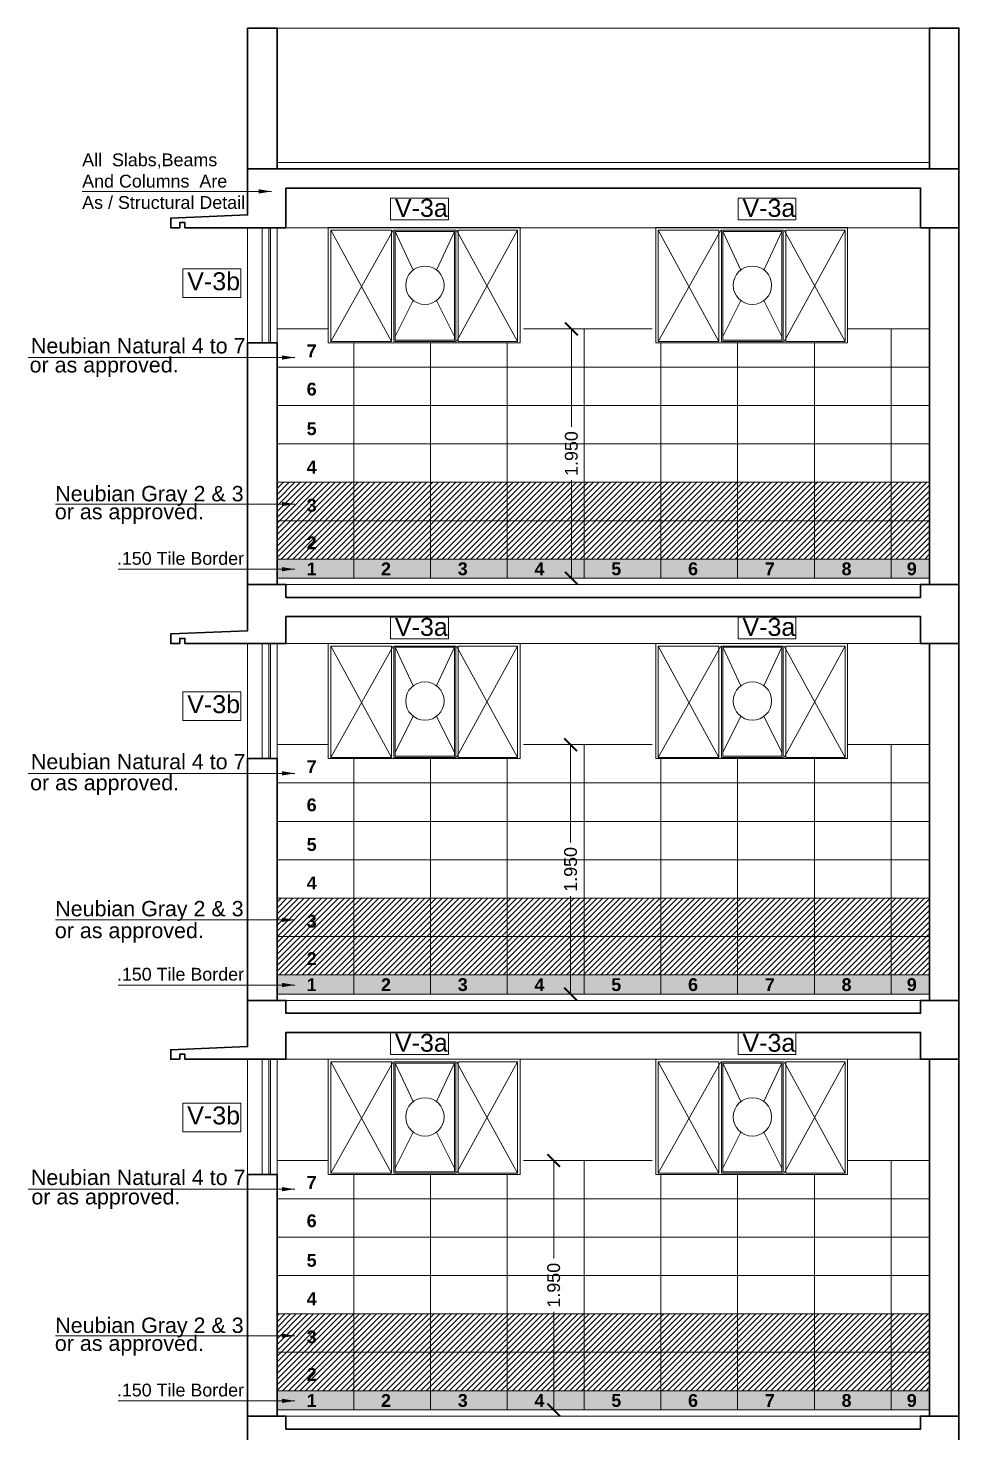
# Model space of a CAD drawing. Header units: millimetres. Extents: x 2733 to 5909, y 1038 to 2089.
# Drawn here: x 2755.19 to 2762.47, y 1044.93 to 1055.91 of the extents above; entities that cross this region are included whole.
import ezdxf

# ---------------------------------------------------------------- set-up
doc = ezdxf.new("R2010")
doc.units = ezdxf.units.MM
doc.header["$PDMODE"] = 35
doc.layers.get('0').update_dxf_attribs({"lineweight": 20})
doc.layers.get('Defpoints').update_dxf_attribs({"lineweight": 15})
for name, color, linetype, lineweight in [('beam', 43, 'Continuous', 20), ('DIM', 6, 'Continuous', 18), ('dim.1', 6, 'Continuous', 18), ('FLOOR FINISH', 10, 'Continuous', 15), ('Hatch', 43, 'Continuous', 13), ('rcc', 5, 'Continuous', 30), ('RD', 7, 'Continuous', 18), ('TEXT', 7, 'Continuous', 15), ('Text-1', 240, 'Continuous', 15), ('TILE HATCH-2', 123, 'Continuous', 9), ('Tiles', 91, 'Continuous', 9), ('Tiles-Text', 230, 'Continuous', 18), ('Ventilator', 200, 'Continuous', 18), ('Wall', 7, 'Continuous', 30)]:
    doc.layers.add(name, color=color, linetype=linetype, lineweight=lineweight)
doc.styles.add('dim-stylus bt', font='arial.ttf')
doc.styles.add('L120', font='arial.ttf', dxfattribs={"height": 0.6})
doc.styles.get("Standard").update_dxf_attribs({"font": 'arial.ttf', "height": 0.2})
doc.styles.add('Tabrej', font='arial.ttf')
doc.dimstyles.new('DIMEN', dxfattribs={"dimtxt": 0.3, "dimasz": 0.25, "dimexe": 0.18, "dimexo": 0.0625, "dimgap": 0.09, "dimtad": 0, "dimdec": 3, "dimzin": 0, "dimdsep": 46, "dimtxsty": 'Tabrej', "dimcen": 0, "dimclrd": 256, "dimclre": 256, "dimclrt": 7, "dimadec": 0, "dimazin": 0, "dimtfac": 1, "dimtdec": 3, "dimtofl": 0, "dimtmove": 0, "dimatfit": 1, "dimfxl": 0, "dimtolj": 1, "dimtzin": 0, "dimlwd": -1, "dimlwe": -1, "dimarcsym": 0})
doc.dimstyles.new('Tabrej', dxfattribs={"dimtxt": 4, "dimasz": 0.45, "dimexe": 0.18, "dimexo": 0.0625, "dimgap": 0.09, "dimtad": 0, "dimdec": 3, "dimzin": 0, "dimdsep": 46, "dimtxsty": 'Tabrej', "dimcen": 0, "dimclrd": 256, "dimclre": 256, "dimclrt": 7, "dimaunit": 1, "dimadec": 3, "dimazin": 0, "dimtfac": 1, "dimtdec": 3, "dimtofl": 0, "dimtmove": 0, "dimatfit": 3, "dimfxl": 0, "dimtolj": 1, "dimtzin": 0, "dimlwd": -1, "dimlwe": -1, "dimarcsym": 0})

# ---------------------------------------------------------------- blocks, each defined once
blk = doc.blocks.new('_ArchTick')
at = {"color": 0, "const_width": 0.15}
blk.add_lwpolyline([(-0.5, -0.5), (0.5, 0.5)], dxfattribs=at)
blk = doc.blocks.new('*D172')
at = {"layer": 'Defpoints', "color": 0, "lineweight": 15, "transparency": 16777216}
for p in [(2759.19, 1047.063), (2759.216, 1045.113), (2759.301, 1045.113)]:
    blk.add_point(p, dxfattribs=at)
at = {"layer": 'DIM', "transparency": 16777216}
for p, q in [((2759.195, 1047.063), (2759.351, 1047.063)), ((2759.301, 1047.063), (2759.301, 1046.297)), ((2759.301, 1045.113), (2759.301, 1045.88)), ((2759.221, 1045.113), (2759.351, 1045.113))]:
    blk.add_line(p, q, dxfattribs=at)
at = {"layer": 'DIM', "transparency": 16777216, "xscale": 0.1, "yscale": 0.1, "zscale": 0.1}
for p, rotation in [((2759.301, 1047.063), 90), ((2759.301, 1045.113), 270)]:
    blk.add_blockref('_ArchTick', p, dxfattribs=dict(at, rotation=rotation))
at = {"layer": 'DIM', "color": 7, "transparency": 16777216, "insert": (2759.301, 1046.088), "char_height": 0.1, "attachment_point": 5, "rotation": 90, "style": 'Tabrej'}
blk.add_mtext('\\A1;1.950', dxfattribs=at)
blk = doc.blocks.new('*D173')
at = {"layer": 'Defpoints', "color": 0, "lineweight": 15, "transparency": 16777216}
for p in [(2759.322, 1050.313), (2759.348, 1048.363), (2759.433, 1048.363)]:
    blk.add_point(p, dxfattribs=at)
at = {"layer": 'DIM', "transparency": 16777216}
for p, q in [((2759.327, 1050.313), (2759.483, 1050.313)), ((2759.433, 1050.313), (2759.433, 1049.547)), ((2759.433, 1048.363), (2759.433, 1049.13)), ((2759.353, 1048.363), (2759.483, 1048.363))]:
    blk.add_line(p, q, dxfattribs=at)
at = {"layer": 'DIM', "transparency": 16777216, "xscale": 0.1, "yscale": 0.1, "zscale": 0.1}
for p, rotation in [((2759.433, 1050.313), 90), ((2759.433, 1048.363), 270)]:
    blk.add_blockref('_ArchTick', p, dxfattribs=dict(at, rotation=rotation))
at = {"layer": 'DIM', "color": 7, "transparency": 16777216, "insert": (2759.433, 1049.338), "char_height": 0.1, "attachment_point": 5, "rotation": 90, "style": 'Tabrej'}
blk.add_mtext('\\A1;1.950', dxfattribs=at)
blk = doc.blocks.new('*D174')
at = {"layer": 'Defpoints', "color": 0, "lineweight": 15, "transparency": 16777216}
for p in [(2759.328, 1053.563), (2759.354, 1051.613), (2759.439, 1051.613)]:
    blk.add_point(p, dxfattribs=at)
at = {"layer": 'DIM', "transparency": 16777216}
for p, q in [((2759.333, 1053.563), (2759.489, 1053.563)), ((2759.439, 1053.563), (2759.439, 1052.797)), ((2759.439, 1051.613), (2759.439, 1052.38)), ((2759.359, 1051.613), (2759.489, 1051.613))]:
    blk.add_line(p, q, dxfattribs=at)
at = {"layer": 'DIM', "transparency": 16777216, "xscale": 0.1, "yscale": 0.1, "zscale": 0.1}
for p, rotation in [((2759.439, 1053.563), 90), ((2759.439, 1051.613), 270)]:
    blk.add_blockref('_ArchTick', p, dxfattribs=dict(at, rotation=rotation))
at = {"layer": 'DIM', "color": 7, "transparency": 16777216, "insert": (2759.439, 1052.588), "char_height": 0.1, "attachment_point": 5, "rotation": 90, "style": 'Tabrej'}
blk.add_mtext('\\A1;1.950', dxfattribs=at)
blk = doc.blocks.new('hbfn')
at = {"lineweight": 15}
blk.add_line((2903.972, 1064.857), (2905.472, 1064.857), dxfattribs=at)
at = {"layer": 'Ventilator', "linetype": 'Continuous'}
for p, q in [((2905.472, 1065.757), (2903.972, 1065.757)), ((2903.972, 1065.757), (2903.972, 1064.857)), ((2904.466, 1065.737), (2903.992, 1065.737)), ((2903.992, 1065.737), (2903.992, 1064.867)), ((2904.466, 1065.737), (2904.466, 1064.867)), ((2904.969, 1065.737), (2904.486, 1065.737)), ((2904.486, 1065.737), (2904.486, 1064.867)), ((2904.959, 1065.727), (2904.496, 1065.727)), ((2904.496, 1065.727), (2904.496, 1064.877)), ((2904.959, 1064.877), (2904.959, 1065.727)), ((2904.969, 1064.867), (2904.969, 1065.737)), ((2905.452, 1065.737), (2904.989, 1065.737)), ((2904.989, 1064.867), (2904.989, 1065.737)), ((2905.452, 1064.867), (2905.452, 1065.737)), ((2905.472, 1064.857), (2905.472, 1065.757)), ((2905.472, 1064.857), (2903.972, 1064.857)), ((2904.466, 1064.867), (2903.992, 1064.867)), ((2904.969, 1064.867), (2904.486, 1064.867)), ((2904.959, 1064.877), (2904.496, 1064.877)), ((2905.452, 1064.867), (2904.989, 1064.867))]:
    blk.add_line(p, q, dxfattribs=at)
at = {"layer": 'Ventilator', "ltscale": 0.1}
for p, q in [((2904.48, 1065.737), (2903.992, 1064.867)), ((2903.992, 1065.737), (2904.466, 1064.867)), ((2904.637, 1065.426), (2904.496, 1065.727)), ((2904.818, 1065.426), (2904.959, 1065.727)), ((2904.975, 1064.867), (2905.452, 1065.737)), ((2904.975, 1065.737), (2905.452, 1064.867)), ((2904.637, 1065.187), (2904.496, 1064.907)), ((2904.818, 1065.187), (2904.959, 1064.907))]:
    blk.add_line(p, q, dxfattribs=at)
blk.add_circle((2904.728, 1065.307), 0.15, dxfattribs=at)
blk = doc.blocks.new('tg')
at = {"layer": 'RD', "linetype": 'Continuous', "ltscale": 0.2}
blk.add_lwpolyline([(2440.174, -1429.328), (2439.722, -1429.328), (2439.722, -1429.159), (2440.174, -1429.159)], close=True, dxfattribs=at)
at = {"layer": 'RD', "linetype": 'Continuous', "ltscale": 0.2, "insert": (2439.756, -1429.165), "char_height": 0.14, "attachment_point": 1}
blk.add_mtext_dynamic_manual_height_columns('V-3a', width=0.06654, gutter_width=1.766, heights=[0], dxfattribs=at)
blk = doc.blocks.new('tr')
at = {"layer": 'RD', "linetype": 'Continuous', "ltscale": 0.2}
blk.add_lwpolyline([(2442.717, -1429.363), (2442.265, -1429.363), (2442.265, -1429.139), (2442.717, -1429.139)], close=True, dxfattribs=at)
at = {"layer": 'RD', "linetype": 'Continuous', "ltscale": 0.2, "insert": (2442.299, -1429.165), "char_height": 0.14, "attachment_point": 1}
blk.add_mtext_dynamic_manual_height_columns('V-3b', width=0.06654, gutter_width=1.766, heights=[0], dxfattribs=at)
blk = doc.blocks.new('bb')
at = {"layer": 'TEXT', "insert": (2831.44, 1054.934), "char_height": 0.1, "width": 22.01129, "attachment_point": 1, "style": 'L120'}
blk.add_mtext('All  Slabs,Beams\\PAnd Columns  Are \\PAs / Structural Detail', dxfattribs=at)
at = {"layer": 'dim.1', "ltscale": 0.02}
blk.add_leader([(2832.92, 1054.637), (2831.44, 1054.637)], dimstyle='Tabrej', override={"dimasz": 0.1}, dxfattribs=at)

msp = doc.modelspace()

# ---------------------------------------------------------------- hatches: boundary and pattern name
at = {"layer": 'Hatch', "lineweight": 15}
h = msp.add_hatch(dxfattribs=at)
h.set_pattern_fill('ANSI36', color=256, scale=0.01, angle=45, style=0)
h.set_pattern_definition([(90, (-69.014512, 12.413153), (-0.03175, 0.0555625), [0.079375, -0.015875, 0, -0.015875])])
h.paths.add_polyline_path([(2762.238, 1051.7635), (2761.938, 1051.7635), (2761.938, 1051.6135), (2762.238, 1051.6135)])
h.paths.add_polyline_path([(2761.938, 1051.7635), (2761.3381, 1051.7635), (2761.3381, 1051.6135), (2761.938, 1051.6135)])
h.paths.add_polyline_path([(2761.3381, 1051.7635), (2760.7381, 1051.7635), (2760.7381, 1051.6135), (2761.3381, 1051.6135)])
h.paths.add_polyline_path([(2760.7381, 1051.7635), (2760.1381, 1051.7635), (2760.1381, 1051.6135), (2760.7381, 1051.6135)])
h.paths.add_polyline_path([(2760.1381, 1051.7635), (2759.5381, 1051.7635), (2759.5381, 1051.6135), (2760.1381, 1051.6135)])
h.paths.add_polyline_path([(2759.5381, 1051.7635), (2758.9381, 1051.7635), (2758.9381, 1051.6135), (2759.5381, 1051.6135)])
h.paths.add_polyline_path([(2758.3381, 1051.7635), (2757.7381, 1051.7635), (2757.7381, 1051.6135), (2758.3381, 1051.6135)])
h.paths.add_polyline_path([(2758.9381, 1051.7635), (2758.3381, 1051.7635), (2758.3381, 1051.6135), (2758.9381, 1051.6135)])
h.paths.add_polyline_path([(2757.7381, 1051.7635), (2757.1381, 1051.7635), (2757.1381, 1051.6135), (2757.7381, 1051.6135)])
h.paths.add_polyline_path([(2762.037, 1051.5827), (2762.1647, 1051.5827), (2762.1647, 1051.7888), (2762.037, 1051.7888)], flags=9)
h.paths.add_polyline_path([(2761.5263, 1051.5827), (2761.654, 1051.5827), (2761.654, 1051.7888), (2761.5263, 1051.7888)], flags=9)
h.paths.add_polyline_path([(2760.9261, 1051.5821), (2761.0538, 1051.5821), (2761.0538, 1051.7881), (2760.9261, 1051.7881)], flags=9)
h.paths.add_polyline_path([(2760.3255, 1051.5827), (2760.4532, 1051.5827), (2760.4532, 1051.7888), (2760.3255, 1051.7888)], flags=9)
h.paths.add_polyline_path([(2759.725, 1051.5829), (2759.8527, 1051.5829), (2759.8527, 1051.789), (2759.725, 1051.789)], flags=9)
h.paths.add_polyline_path([(2759.1263, 1051.5819), (2759.254, 1051.5819), (2759.254, 1051.7879), (2759.1263, 1051.7879)], flags=9)
h.paths.add_polyline_path([(2757.9278, 1051.5819), (2758.0554, 1051.5819), (2758.0554, 1051.7879), (2757.9278, 1051.7879)], flags=9)
h.paths.add_polyline_path([(2758.5264, 1051.5827), (2758.654, 1051.5827), (2758.654, 1051.7888), (2758.5264, 1051.7888)], flags=9)
h.paths.add_polyline_path([(2757.3509, 1051.5818), (2757.4786, 1051.5818), (2757.4786, 1051.7878), (2757.3509, 1051.7878)], flags=9)
h = msp.add_hatch(dxfattribs=at)
h.set_pattern_fill('ANSI36', color=256, scale=0.01, angle=45, style=0)
h.set_pattern_definition([(90, (-69.014512, 9.163153), (-0.03175, 0.0555625), [0.079375, -0.015875, 0, -0.015875])])
h.paths.add_polyline_path([(2762.238, 1048.5135), (2761.938, 1048.5135), (2761.938, 1048.3635), (2762.238, 1048.3635)])
h.paths.add_polyline_path([(2761.938, 1048.5135), (2761.3381, 1048.5135), (2761.3381, 1048.3635), (2761.938, 1048.3635)])
h.paths.add_polyline_path([(2761.3381, 1048.5135), (2760.7381, 1048.5135), (2760.7381, 1048.3635), (2761.3381, 1048.3635)])
h.paths.add_polyline_path([(2760.7381, 1048.5135), (2760.1381, 1048.5135), (2760.1381, 1048.3635), (2760.7381, 1048.3635)])
h.paths.add_polyline_path([(2760.1381, 1048.5135), (2759.5381, 1048.5135), (2759.5381, 1048.3635), (2760.1381, 1048.3635)])
h.paths.add_polyline_path([(2759.5381, 1048.5135), (2758.9381, 1048.5135), (2758.9381, 1048.3635), (2759.5381, 1048.3635)])
h.paths.add_polyline_path([(2758.3381, 1048.5135), (2757.7381, 1048.5135), (2757.7381, 1048.3635), (2758.3381, 1048.3635)])
h.paths.add_polyline_path([(2758.9381, 1048.5135), (2758.3381, 1048.5135), (2758.3381, 1048.3635), (2758.9381, 1048.3635)])
h.paths.add_polyline_path([(2757.7381, 1048.5135), (2757.1381, 1048.5135), (2757.1381, 1048.3635), (2757.7381, 1048.3635)])
h.paths.add_polyline_path([(2762.037, 1048.3327), (2762.1647, 1048.3327), (2762.1647, 1048.5388), (2762.037, 1048.5388)], flags=9)
h.paths.add_polyline_path([(2761.5263, 1048.3327), (2761.654, 1048.3327), (2761.654, 1048.5388), (2761.5263, 1048.5388)], flags=9)
h.paths.add_polyline_path([(2760.9261, 1048.3321), (2761.0538, 1048.3321), (2761.0538, 1048.5381), (2760.9261, 1048.5381)], flags=9)
h.paths.add_polyline_path([(2760.3255, 1048.3327), (2760.4532, 1048.3327), (2760.4532, 1048.5388), (2760.3255, 1048.5388)], flags=9)
h.paths.add_polyline_path([(2759.725, 1048.3329), (2759.8527, 1048.3329), (2759.8527, 1048.539), (2759.725, 1048.539)], flags=9)
h.paths.add_polyline_path([(2759.1263, 1048.3319), (2759.254, 1048.3319), (2759.254, 1048.5379), (2759.1263, 1048.5379)], flags=9)
h.paths.add_polyline_path([(2757.9278, 1048.3319), (2758.0554, 1048.3319), (2758.0554, 1048.5379), (2757.9278, 1048.5379)], flags=9)
h.paths.add_polyline_path([(2758.5264, 1048.3327), (2758.654, 1048.3327), (2758.654, 1048.5388), (2758.5264, 1048.5388)], flags=9)
h.paths.add_polyline_path([(2757.3509, 1048.3318), (2757.4786, 1048.3318), (2757.4786, 1048.5378), (2757.3509, 1048.5378)], flags=9)
h = msp.add_hatch(dxfattribs=at)
h.set_pattern_fill('ANSI36', color=256, scale=0.01, angle=45, style=0)
h.set_pattern_definition([(90, (-69.014512, 5.913153), (-0.03175, 0.0555625), [0.079375, -0.015875, 0, -0.015875])])
h.paths.add_polyline_path([(2762.238, 1045.2635), (2761.938, 1045.2635), (2761.938, 1045.1135), (2762.238, 1045.1135)])
h.paths.add_polyline_path([(2761.938, 1045.2635), (2761.3381, 1045.2635), (2761.3381, 1045.1135), (2761.938, 1045.1135)])
h.paths.add_polyline_path([(2761.3381, 1045.2635), (2760.7381, 1045.2635), (2760.7381, 1045.1135), (2761.3381, 1045.1135)])
h.paths.add_polyline_path([(2760.7381, 1045.2635), (2760.1381, 1045.2635), (2760.1381, 1045.1135), (2760.7381, 1045.1135)])
h.paths.add_polyline_path([(2760.1381, 1045.2635), (2759.5381, 1045.2635), (2759.5381, 1045.1135), (2760.1381, 1045.1135)])
h.paths.add_polyline_path([(2759.5381, 1045.2635), (2758.9381, 1045.2635), (2758.9381, 1045.1135), (2759.5381, 1045.1135)])
h.paths.add_polyline_path([(2758.3381, 1045.2635), (2757.7381, 1045.2635), (2757.7381, 1045.1135), (2758.3381, 1045.1135)])
h.paths.add_polyline_path([(2758.9381, 1045.2635), (2758.3381, 1045.2635), (2758.3381, 1045.1135), (2758.9381, 1045.1135)])
h.paths.add_polyline_path([(2757.7381, 1045.2635), (2757.1381, 1045.2635), (2757.1381, 1045.1135), (2757.7381, 1045.1135)])
h.paths.add_polyline_path([(2762.037, 1045.0827), (2762.1647, 1045.0827), (2762.1647, 1045.2888), (2762.037, 1045.2888)], flags=9)
h.paths.add_polyline_path([(2761.5263, 1045.0827), (2761.654, 1045.0827), (2761.654, 1045.2888), (2761.5263, 1045.2888)], flags=9)
h.paths.add_polyline_path([(2760.9261, 1045.0821), (2761.0538, 1045.0821), (2761.0538, 1045.2881), (2760.9261, 1045.2881)], flags=9)
h.paths.add_polyline_path([(2760.3255, 1045.0827), (2760.4532, 1045.0827), (2760.4532, 1045.2888), (2760.3255, 1045.2888)], flags=9)
h.paths.add_polyline_path([(2759.725, 1045.0829), (2759.8527, 1045.0829), (2759.8527, 1045.289), (2759.725, 1045.289)], flags=9)
h.paths.add_polyline_path([(2759.1263, 1045.0819), (2759.254, 1045.0819), (2759.254, 1045.2879), (2759.1263, 1045.2879)], flags=9)
h.paths.add_polyline_path([(2757.9278, 1045.0819), (2758.0554, 1045.0819), (2758.0554, 1045.2879), (2757.9278, 1045.2879)], flags=9)
h.paths.add_polyline_path([(2758.5264, 1045.0827), (2758.654, 1045.0827), (2758.654, 1045.2888), (2758.5264, 1045.2888)], flags=9)
h.paths.add_polyline_path([(2757.3509, 1045.0818), (2757.4786, 1045.0818), (2757.4786, 1045.2878), (2757.3509, 1045.2878)], flags=9)
at = {"layer": 'TILE HATCH-2'}
h = msp.add_hatch(dxfattribs=at)
h.set_pattern_fill('ANSI31', color=256, scale=0.01, style=0)
h.set_pattern_definition([(45, (-69.014512, 5.913153), (-0.0224506403, 0.0224506403), [])])
h.paths.add_polyline_path([(2757.7381, 1045.5635), (2757.1381, 1045.5635), (2757.1381, 1045.2635), (2757.7381, 1045.2635)])
h.paths.add_polyline_path([(2757.7381, 1045.8635), (2757.1381, 1045.8635), (2757.1381, 1045.5635), (2757.7381, 1045.5635)])
h.paths.add_polyline_path([(2758.3381, 1045.8635), (2757.7381, 1045.8635), (2757.7381, 1045.5635), (2758.3381, 1045.5635)])
h.paths.add_polyline_path([(2758.3381, 1045.5635), (2757.7381, 1045.5635), (2757.7381, 1045.2635), (2758.3381, 1045.2635)])
h.paths.add_polyline_path([(2758.9381, 1045.5635), (2758.3381, 1045.5635), (2758.3381, 1045.2635), (2758.9381, 1045.2635)])
h.paths.add_polyline_path([(2758.9381, 1045.8635), (2758.3381, 1045.8635), (2758.3381, 1045.5635), (2758.9381, 1045.5635)])
h.paths.add_polyline_path([(2759.5381, 1045.8635), (2758.9381, 1045.8635), (2758.9381, 1045.5635), (2759.5381, 1045.5635)])
h.paths.add_polyline_path([(2759.5381, 1045.5635), (2758.9381, 1045.5635), (2758.9381, 1045.2635), (2759.5381, 1045.2635)])
h.paths.add_polyline_path([(2760.1381, 1045.5635), (2759.5381, 1045.5635), (2759.5381, 1045.2635), (2760.1381, 1045.2635)])
h.paths.add_polyline_path([(2760.1381, 1045.8635), (2759.5381, 1045.8635), (2759.5381, 1045.5635), (2760.1381, 1045.5635)])
h.paths.add_polyline_path([(2760.7381, 1045.8635), (2760.1381, 1045.8635), (2760.1381, 1045.5635), (2760.7381, 1045.5635)])
h.paths.add_polyline_path([(2760.7381, 1045.5635), (2760.1381, 1045.5635), (2760.1381, 1045.2635), (2760.7381, 1045.2635)])
h.paths.add_polyline_path([(2761.3381, 1045.8635), (2760.7381, 1045.8635), (2760.7381, 1045.5635), (2761.3381, 1045.5635)])
h.paths.add_polyline_path([(2761.3381, 1045.5635), (2760.7381, 1045.5635), (2760.7381, 1045.2635), (2761.3381, 1045.2635)])
h.paths.add_polyline_path([(2761.9381, 1045.5635), (2761.3381, 1045.5635), (2761.3381, 1045.2635), (2761.938, 1045.2635)])
h.paths.add_polyline_path([(2761.9381, 1045.8635), (2761.3381, 1045.8635), (2761.3381, 1045.5635), (2761.9381, 1045.5635)])
h.paths.add_polyline_path([(2762.238, 1045.8635), (2761.9381, 1045.8635), (2761.9381, 1045.5635), (2762.238, 1045.5635)])
h.paths.add_polyline_path([(2762.238, 1045.5635), (2761.9381, 1045.5635), (2761.938, 1045.2635), (2762.238, 1045.2635)])
h.paths.add_polyline_path([(2762.238, 1048.8135), (2761.9381, 1048.8135), (2761.938, 1048.5135), (2762.238, 1048.5135)])
h.paths.add_polyline_path([(2762.238, 1049.1135), (2761.9381, 1049.1135), (2761.9381, 1048.8135), (2762.238, 1048.8135)])
h.paths.add_polyline_path([(2761.9381, 1049.1135), (2761.3381, 1049.1135), (2761.3381, 1048.8135), (2761.9381, 1048.8135)])
h.paths.add_polyline_path([(2761.9381, 1048.8135), (2761.3381, 1048.8135), (2761.3381, 1048.5135), (2761.938, 1048.5135)])
h.paths.add_polyline_path([(2761.3381, 1048.8135), (2760.7381, 1048.8135), (2760.7381, 1048.5135), (2761.3381, 1048.5135)])
h.paths.add_polyline_path([(2761.3381, 1049.1135), (2760.7381, 1049.1135), (2760.7381, 1048.8135), (2761.3381, 1048.8135)])
h.paths.add_polyline_path([(2760.7381, 1049.1135), (2760.1381, 1049.1135), (2760.1381, 1048.8135), (2760.7381, 1048.8135)])
h.paths.add_polyline_path([(2760.7381, 1048.8135), (2760.1381, 1048.8135), (2760.1381, 1048.5135), (2760.7381, 1048.5135)])
h.paths.add_polyline_path([(2758.3381, 1049.1135), (2757.7381, 1049.1135), (2757.7381, 1048.8135), (2758.3381, 1048.8135)])
h.paths.add_polyline_path([(2757.7381, 1049.1135), (2757.1381, 1049.1135), (2757.1381, 1048.8135), (2757.7381, 1048.8135)])
h.paths.add_polyline_path([(2758.9381, 1048.8135), (2758.3381, 1048.8135), (2758.3381, 1048.5135), (2758.9381, 1048.5135)])
h.paths.add_polyline_path([(2758.3381, 1048.8135), (2757.7381, 1048.8135), (2757.7381, 1048.5135), (2758.3381, 1048.5135)])
h.paths.add_polyline_path([(2758.9381, 1049.1135), (2758.3381, 1049.1135), (2758.3381, 1048.8135), (2758.9381, 1048.8135)])
h.paths.add_polyline_path([(2757.7381, 1048.8135), (2757.1381, 1048.8135), (2757.1381, 1048.5135), (2757.7381, 1048.5135)])
h.paths.add_polyline_path([(2759.5381, 1049.1135), (2758.9381, 1049.1135), (2758.9381, 1048.8135), (2759.5381, 1048.8135)])
h.paths.add_polyline_path([(2759.5381, 1048.8135), (2758.9381, 1048.8135), (2758.9381, 1048.5135), (2759.5381, 1048.5135)])
h.paths.add_polyline_path([(2760.1381, 1048.8135), (2759.5381, 1048.8135), (2759.5381, 1048.5135), (2760.1381, 1048.5135)])
h.paths.add_polyline_path([(2760.1381, 1049.1135), (2759.5381, 1049.1135), (2759.5381, 1048.8135), (2760.1381, 1048.8135)])
h.paths.add_polyline_path([(2758.3381, 1052.0635), (2757.7381, 1052.0635), (2757.7381, 1051.7635), (2758.3381, 1051.7635)])
h.paths.add_polyline_path([(2758.3381, 1052.3635), (2757.7381, 1052.3635), (2757.7381, 1052.0635), (2758.3381, 1052.0635)])
h.paths.add_polyline_path([(2758.9381, 1052.0635), (2758.3381, 1052.0635), (2758.3381, 1051.7635), (2758.9381, 1051.7635)])
h.paths.add_polyline_path([(2758.9381, 1052.3635), (2758.3381, 1052.3635), (2758.3381, 1052.0635), (2758.9381, 1052.0635)])
h.paths.add_polyline_path([(2757.7381, 1052.3635), (2757.1381, 1052.3635), (2757.1381, 1052.0635), (2757.7381, 1052.0635)])
h.paths.add_polyline_path([(2757.7381, 1052.0635), (2757.1381, 1052.0635), (2757.1381, 1051.7635), (2757.7381, 1051.7635)])
h.paths.add_polyline_path([(2759.5381, 1052.3635), (2758.9381, 1052.3635), (2758.9381, 1052.0635), (2759.5381, 1052.0635)])
h.paths.add_polyline_path([(2759.5381, 1052.0635), (2758.9381, 1052.0635), (2758.9381, 1051.7635), (2759.5381, 1051.7635)])
h.paths.add_polyline_path([(2760.1381, 1052.3635), (2759.5381, 1052.3635), (2759.5381, 1052.0635), (2760.1381, 1052.0635)])
h.paths.add_polyline_path([(2760.1381, 1052.0635), (2759.5381, 1052.0635), (2759.5381, 1051.7635), (2760.1381, 1051.7635)])
h.paths.add_polyline_path([(2760.7381, 1052.3635), (2760.1381, 1052.3635), (2760.1381, 1052.0635), (2760.7381, 1052.0635)])
h.paths.add_polyline_path([(2760.7381, 1052.0635), (2760.1381, 1052.0635), (2760.1381, 1051.7635), (2760.7381, 1051.7635)])
h.paths.add_polyline_path([(2761.3381, 1052.3635), (2760.7381, 1052.3635), (2760.7381, 1052.0635), (2761.3381, 1052.0635)])
h.paths.add_polyline_path([(2761.3381, 1052.0635), (2760.7381, 1052.0635), (2760.7381, 1051.7635), (2761.3381, 1051.7635)])
h.paths.add_polyline_path([(2761.9381, 1052.0635), (2761.3381, 1052.0635), (2761.3381, 1051.7635), (2761.938, 1051.7635)])
h.paths.add_polyline_path([(2761.9381, 1052.3635), (2761.3381, 1052.3635), (2761.3381, 1052.0635), (2761.9381, 1052.0635)])
h.paths.add_polyline_path([(2762.238, 1052.3635), (2761.9381, 1052.3635), (2761.9381, 1052.0635), (2762.238, 1052.0635)])
h.paths.add_polyline_path([(2762.238, 1052.0635), (2761.9381, 1052.0635), (2761.938, 1051.7635), (2762.238, 1051.7635)])
h.paths.add_polyline_path([(2757.3469, 1045.2856), (2757.4746, 1045.2856), (2757.4746, 1045.4917), (2757.3469, 1045.4917)], flags=24)
h.paths.add_polyline_path([(2757.3455, 1045.5791), (2757.4732, 1045.5791), (2757.4732, 1045.7852), (2757.3455, 1045.7852)], flags=24)
h.paths.add_polyline_path([(2757.3455, 1048.8291), (2757.4732, 1048.8291), (2757.4732, 1049.0352), (2757.3455, 1049.0352)], flags=24)
h.paths.add_polyline_path([(2757.3469, 1048.5356), (2757.4746, 1048.5356), (2757.4746, 1048.7417), (2757.3469, 1048.7417)], flags=24)
h.paths.add_polyline_path([(2757.3455, 1052.0791), (2757.4732, 1052.0791), (2757.4732, 1052.2852), (2757.3455, 1052.2852)], flags=24)
h.paths.add_polyline_path([(2757.3469, 1051.7856), (2757.4746, 1051.7856), (2757.4746, 1051.9917), (2757.3469, 1051.9917)], flags=24)

# ---------------------------------------------------------------- linework, layer by layer
at = {"lineweight": 15}
for p, q in [((2757.1381, 1055.9135), (2762.468, 1055.9135)), ((2757.0231, 1053.4535), (2757.0231, 1054.3535)), ((2757.0231, 1050.2035), (2757.0231, 1051.1035)), ((2757.0231, 1046.9535), (2757.0231, 1047.8535))]:
    msp.add_line(p, q, dxfattribs=at)
for points in [[(2756.9081, 1053.4535), (2757.1381, 1053.4535), (2757.1381, 1054.3535), (2756.9081, 1054.3535)], [(2756.9081, 1050.2035), (2757.1381, 1050.2035), (2757.1381, 1051.1035), (2756.9081, 1051.1035)], [(2756.9081, 1046.9535), (2757.1381, 1046.9535), (2757.1381, 1047.8535), (2756.9081, 1047.8535)]]:
    msp.add_lwpolyline(points, close=True, dxfattribs=at)
at = {"layer": 'beam', "lineweight": 15}
for p, q in [((2757.2081, 1054.3535), (2762.168, 1054.3535)), ((2757.2081, 1051.1035), (2762.168, 1051.1035)), ((2757.2081, 1047.8535), (2762.168, 1047.8535))]:
    msp.add_line(p, q, dxfattribs=at)
at = {"layer": 'FLOOR FINISH', "lineweight": 15}
for p, q in [((2757.1381, 1054.8635), (2762.238, 1054.8635)), ((2757.1381, 1051.6135), (2762.238, 1051.6135)), ((2757.2031, 1051.5635), (2762.168, 1051.5635)), ((2757.1381, 1048.3635), (2762.238, 1048.3635)), ((2757.2031, 1048.3135), (2762.168, 1048.3135)), ((2757.1381, 1045.1135), (2762.238, 1045.1135)), ((2757.2031, 1045.0635), (2762.168, 1045.0635))]:
    msp.add_line(p, q, dxfattribs=at)
at = {"layer": 'rcc'}
for points in [[(2757.2081, 1054.6635), (2757.2081, 1054.3535), (2756.4181, 1054.3535), (2756.4181, 1054.3935), (2756.3781, 1054.3935), (2756.3781, 1054.3535), (2756.3081, 1054.3535), (2756.3081, 1054.4285), (2756.9081, 1054.4535), (2756.9081, 1054.8135), (2762.468, 1054.8135), (2762.468, 1054.3535), (2762.168, 1054.3535), (2762.168, 1054.6635)], [(2762.468, 1051.1035), (2762.168, 1051.1035), (2762.168, 1051.3135), (2757.2081, 1051.3135), (2757.2081, 1051.1035), (2756.4181, 1051.1035), (2756.4181, 1051.1435), (2756.3781, 1051.1435), (2756.3781, 1051.1035), (2756.3081, 1051.1035), (2756.3081, 1051.1785), (2756.9081, 1051.2035), (2756.9081, 1051.5635), (2757.2081, 1051.5635), (2757.2081, 1051.4635), (2762.168, 1051.4635), (2762.168, 1051.5635), (2762.468, 1051.5635)], [(2762.468, 1047.8535), (2762.168, 1047.8535), (2762.168, 1048.0635), (2757.2081, 1048.0635), (2757.2081, 1047.8535), (2756.4181, 1047.8535), (2756.4181, 1047.8935), (2756.3781, 1047.8935), (2756.3781, 1047.8535), (2756.3081, 1047.8535), (2756.3081, 1047.9285), (2756.9081, 1047.9535), (2756.9081, 1048.3135), (2757.2081, 1048.3135), (2757.2081, 1048.2135), (2762.168, 1048.2135), (2762.168, 1048.3135), (2762.468, 1048.3135)], [(2762.468, 1044.6035), (2762.168, 1044.6035), (2762.168, 1044.8135), (2757.2081, 1044.8135), (2757.2081, 1044.6035), (2756.4181, 1044.6035), (2756.4181, 1044.6435), (2756.3781, 1044.6435), (2756.3781, 1044.6035), (2756.3081, 1044.6035), (2756.3081, 1044.6785), (2756.9081, 1044.7035), (2756.9081, 1045.0635), (2757.2081, 1045.0635), (2757.2081, 1044.9635), (2762.168, 1044.9635), (2762.168, 1045.0635), (2762.468, 1045.0635)]]:
    msp.add_lwpolyline(points, close=True, dxfattribs=at)
at = {"layer": 'Tiles', "lineweight": 15}
for p, q in [((2757.1381, 1053.5635), (2757.5381, 1053.5635)), ((2759.0659, 1053.5635), (2760.0703, 1053.5635)), ((2759.5381, 1051.6135), (2759.5381, 1053.5635)), ((2761.5981, 1053.5635), (2762.238, 1053.5635)), ((2761.938, 1051.6135), (2761.9381, 1053.5635)), ((2757.7381, 1051.6135), (2757.7381, 1053.4535)), ((2758.3381, 1051.6135), (2758.3381, 1053.4535)), ((2758.9381, 1051.6135), (2758.9381, 1053.4535)), ((2760.1381, 1051.6135), (2760.1381, 1053.4535)), ((2760.7381, 1051.6135), (2760.7381, 1053.4535)), ((2761.3381, 1051.6135), (2761.3381, 1053.4535)), ((2757.1381, 1053.2635), (2762.238, 1053.2635)), ((2757.1381, 1052.9635), (2762.238, 1052.9635)), ((2757.1381, 1052.6635), (2762.238, 1052.6635)), ((2757.1381, 1052.3635), (2762.238, 1052.3635)), ((2757.1381, 1052.0635), (2762.238, 1052.0635)), ((2757.1381, 1051.7635), (2762.238, 1051.7635)), ((2757.1381, 1050.3135), (2757.5381, 1050.3135)), ((2759.0659, 1050.3135), (2760.0703, 1050.3135)), ((2759.5381, 1048.3635), (2759.5381, 1050.3135)), ((2761.5981, 1050.3135), (2762.238, 1050.3135)), ((2761.938, 1048.3635), (2761.9381, 1050.3135)), ((2757.7381, 1048.3635), (2757.7381, 1050.2035)), ((2758.3381, 1048.3635), (2758.3381, 1050.2035)), ((2758.9381, 1048.3635), (2758.9381, 1050.2035)), ((2760.1381, 1048.3635), (2760.1381, 1050.2035)), ((2760.7381, 1048.3635), (2760.7381, 1050.2035)), ((2761.3381, 1048.3635), (2761.3381, 1050.2035)), ((2757.1381, 1050.0135), (2762.238, 1050.0135)), ((2757.1381, 1049.7135), (2762.238, 1049.7135)), ((2757.1381, 1049.4135), (2762.238, 1049.4135)), ((2757.1381, 1049.1135), (2762.238, 1049.1135)), ((2757.1381, 1048.8135), (2762.238, 1048.8135)), ((2757.1381, 1048.5135), (2762.238, 1048.5135)), ((2757.1381, 1047.0635), (2757.5381, 1047.0635)), ((2759.0659, 1047.0635), (2760.0703, 1047.0635)), ((2759.5381, 1045.1135), (2759.5381, 1047.0635)), ((2761.5981, 1047.0635), (2762.238, 1047.0635)), ((2761.938, 1045.1135), (2761.9381, 1047.0635)), ((2757.7381, 1045.1135), (2757.7381, 1046.9535)), ((2758.3381, 1045.1135), (2758.3381, 1046.9535)), ((2758.9381, 1045.1135), (2758.9381, 1046.9535)), ((2760.1381, 1045.1135), (2760.1381, 1046.9535)), ((2760.7381, 1045.1135), (2760.7381, 1046.9535)), ((2761.3381, 1045.1135), (2761.3381, 1046.9535)), ((2757.1381, 1046.7635), (2762.238, 1046.7635)), ((2757.1381, 1046.4635), (2762.238, 1046.4635)), ((2757.1381, 1046.1635), (2762.238, 1046.1635)), ((2757.1381, 1045.8635), (2762.238, 1045.8635)), ((2757.1381, 1045.5635), (2762.238, 1045.5635)), ((2757.1381, 1045.2635), (2762.238, 1045.2635))]:
    msp.add_line(p, q, dxfattribs=at)
at = {"layer": 'Ventilator', "lineweight": 15}
for points in [[(2757.0731, 1054.3535), (2757.0881, 1054.3535), (2757.0881, 1053.4535), (2757.0731, 1053.4535)], [(2757.0731, 1051.1035), (2757.0881, 1051.1035), (2757.0881, 1050.2035), (2757.0731, 1050.2035)], [(2757.0731, 1047.8535), (2757.0881, 1047.8535), (2757.0881, 1046.9535), (2757.0731, 1046.9535)]]:
    msp.add_lwpolyline(points, close=True, dxfattribs=at)
at = {"layer": 'Wall'}
for points in [[(2756.9081, 1055.9135), (2757.1381, 1055.9135), (2757.1381, 1054.8135), (2756.9081, 1054.8135)], [(2762.238, 1054.8135), (2762.468, 1054.8135), (2762.468, 1055.9135), (2762.238, 1055.9135)], [(2762.238, 1051.5635), (2762.468, 1051.5635), (2762.468, 1054.3535), (2762.238, 1054.3535)], [(2756.9081, 1053.4535), (2757.1381, 1053.4535), (2757.1381, 1051.5635), (2756.9081, 1051.5635)], [(2762.238, 1048.3135), (2762.468, 1048.3135), (2762.468, 1051.1035), (2762.238, 1051.1035)], [(2756.9081, 1050.2035), (2757.1381, 1050.2035), (2757.1381, 1048.3135), (2756.9081, 1048.3135)], [(2762.238, 1045.0635), (2762.468, 1045.0635), (2762.468, 1047.8535), (2762.238, 1047.8535)], [(2756.9081, 1046.9535), (2757.1381, 1046.9535), (2757.1381, 1045.0635), (2756.9081, 1045.0635)]]:
    msp.add_lwpolyline(points, close=True, dxfattribs=at)

# ---------------------------------------------------------------- block references
at = {"layer": 'RD', "lineweight": 15}
msp.add_blockref('bb', (-75.8247, 0), dxfattribs=at)
at = {"layer": 'RD', "linetype": 'Continuous'}
for name, p in [('tg', (318.3038, 2483.7431)), ('tg', (321.0203, 2483.7431)), ('tr', (314.1374, 2483.1697)), ('tg', (318.3038, 2480.4683)), ('tg', (321.0203, 2480.4683)), ('tr', (314.1374, 2479.8643)), ('tg', (318.3038, 2477.2183)), ('tg', (321.0203, 2477.2183)), ('tr', (314.1374, 2476.65))]:
    msp.add_blockref(name, p, dxfattribs=at)
at = {"layer": 'Ventilator', "lineweight": 15}
for p in [(-146.4339, -11.4033), (-143.8739, -11.4033), (-146.4339, -14.6533), (-143.8739, -14.6533), (-146.4339, -17.9033), (-143.8739, -17.9033)]:
    msp.add_blockref('hbfn', p, dxfattribs=at)

# ---------------------------------------------------------------- texts
at = {"layer": 'TEXT', "char_height": 0.1, "width": 1.137347, "attachment_point": 1, "style": 'L120'}
for insert in [(2755.8477, 1051.8187), (2755.8477, 1048.5687), (2755.8477, 1045.3187)]:
    msp.add_mtext('{\\fArial|b0|i0|c0|p34; .150 Tile Border}', dxfattribs=dict(at, insert=insert))
at = {"layer": 'Text-1', "linetype": 'Continuous', "style": 'dim-stylus bt'}
for s, p in [('        Neubian Natural 4 to 7', (2754.8419, 1053.3709)), ('or as approved.', (2755.2042, 1053.2219)), ('     Neubian Gray 2 & 3', (2755.1719, 1052.2149)), ('or as approved.', (2755.4016, 1052.0744)), ('        Neubian Natural 4 to 7', (2754.8419, 1050.1209)), ('or as approved.', (2755.2082, 1049.9561)), ('     Neubian Gray 2 & 3', (2755.1719, 1048.9713)), ('or as approved.', (2755.4016, 1048.8007)), ('        Neubian Natural 4 to 7', (2754.8419, 1046.8709)), ('or as approved.', (2755.2183, 1046.7198)), ('     Neubian Gray 2 & 3', (2755.1719, 1045.7149)), ('or as approved.', (2755.4016, 1045.5744))]:
    msp.add_text(s, height=0.12, dxfattribs=at).set_placement(p)
at = {"layer": 'Tiles-Text', "char_height": 0.1, "width": 0.096954, "attachment_point": 5, "style": 'dim-stylus bt'}
for s, insert in [('{\\fArial|b1|i0|c0|p34;7}', (2757.4089, 1053.3912)), ('{\\fArial|b1|i0|c0|p34;6}', (2757.4089, 1053.0912)), ('{\\fArial|b1|i0|c0|p34;5}', (2757.4089, 1052.7817)), ('{\\fArial|b1|i0|c0|p34;4}', (2757.4089, 1052.4818)), ('{\\fArial|b1|i0|c0|p34;3}', (2757.4089, 1052.1831)), ('{\\fArial|b1|i0|c0|p34;2}', (2757.4089, 1051.8905)), ('{\\fArial|b1|i0|c0|p34;1}', (2757.4089, 1051.6866)), ('{\\fArial|b1|i0|c0|p34;2}', (2757.9898, 1051.6867)), ('{\\fArial|b1|i0|c0|p34;3}', (2758.5898, 1051.6867)), ('{\\fArial|b1|i0|c0|p34;4}', (2759.1898, 1051.6867)), ('{\\fArial|b1|i0|c0|p34;5}', (2759.7898, 1051.6867)), ('{\\fArial|b1|i0|c0|p34;6}', (2760.3898, 1051.6867)), ('{\\fArial|b1|i0|c0|p34;7}', (2760.9898, 1051.6867)), ('{\\fArial|b1|i0|c0|p34;8}', (2761.5898, 1051.6867)), ('{\\fArial|b1|i0|c0|p34;9}', (2762.0998, 1051.6867)), ('{\\fArial|b1|i0|c0|p34;7}', (2757.4089, 1050.1412)), ('{\\fArial|b1|i0|c0|p34;6}', (2757.4089, 1049.8412)), ('{\\fArial|b1|i0|c0|p34;5}', (2757.4089, 1049.5317)), ('{\\fArial|b1|i0|c0|p34;4}', (2757.4089, 1049.2318)), ('{\\fArial|b1|i0|c0|p34;3}', (2757.4089, 1048.9331)), ('{\\fArial|b1|i0|c0|p34;2}', (2757.4089, 1048.6405)), ('{\\fArial|b1|i0|c0|p34;1}', (2757.4089, 1048.4366)), ('{\\fArial|b1|i0|c0|p34;2}', (2757.9898, 1048.4367)), ('{\\fArial|b1|i0|c0|p34;3}', (2758.5898, 1048.4367)), ('{\\fArial|b1|i0|c0|p34;4}', (2759.1898, 1048.4367)), ('{\\fArial|b1|i0|c0|p34;5}', (2759.7898, 1048.4367)), ('{\\fArial|b1|i0|c0|p34;6}', (2760.3898, 1048.4367)), ('{\\fArial|b1|i0|c0|p34;7}', (2760.9898, 1048.4367)), ('{\\fArial|b1|i0|c0|p34;8}', (2761.5898, 1048.4367)), ('{\\fArial|b1|i0|c0|p34;9}', (2762.0998, 1048.4367)), ('{\\fArial|b1|i0|c0|p34;7}', (2757.4089, 1046.8912)), ('{\\fArial|b1|i0|c0|p34;6}', (2757.4089, 1046.5912)), ('{\\fArial|b1|i0|c0|p34;5}', (2757.4089, 1046.2817)), ('{\\fArial|b1|i0|c0|p34;4}', (2757.4089, 1045.9818)), ('{\\fArial|b1|i0|c0|p34;3}', (2757.4089, 1045.6831)), ('{\\fArial|b1|i0|c0|p34;2}', (2757.4089, 1045.3905)), ('{\\fArial|b1|i0|c0|p34;1}', (2757.4089, 1045.1866)), ('{\\fArial|b1|i0|c0|p34;2}', (2757.9898, 1045.1867)), ('{\\fArial|b1|i0|c0|p34;3}', (2758.5898, 1045.1867)), ('{\\fArial|b1|i0|c0|p34;4}', (2759.1898, 1045.1867)), ('{\\fArial|b1|i0|c0|p34;5}', (2759.7898, 1045.1867)), ('{\\fArial|b1|i0|c0|p34;6}', (2760.3898, 1045.1867)), ('{\\fArial|b1|i0|c0|p34;7}', (2760.9898, 1045.1867)), ('{\\fArial|b1|i0|c0|p34;8}', (2761.5898, 1045.1867)), ('{\\fArial|b1|i0|c0|p34;9}', (2762.0998, 1045.1867))]:
    msp.add_mtext(s, dxfattribs=dict(at, insert=insert))

# ---------------------------------------------------------------- dimensions: what is measured, and where the dimension line sits
at = {"layer": 'DIM'}
for base, p1, p2, picture, middle in [((2759.4394, 1051.6135), (2759.3284, 1053.5635), (2759.3541, 1051.6135), '*D174', (2759.4394, 1052.5885)), ((2759.433, 1048.3635), (2759.322, 1050.3135), (2759.3477, 1048.3635), '*D173', (2759.433, 1049.3385)), ((2759.3008, 1045.1135), (2759.1897, 1047.0635), (2759.2155, 1045.1135), '*D172', (2759.3008, 1046.0885))]:
    dim = msp.add_linear_dim(base=base, p1=p1, p2=p2, angle=90, dimstyle='DIMEN', override={"dimscale": 0.5, "dimtxt": 0.2, "dimasz": 0.2, "dimexe": 0.1, "dimexo": 0.01, "dimblk1": 'ArchTick', "dimblk2": 'ArchTick', "dimsah": 1}, dxfattribs=at)
    dim.commit()
    dim.dimension.update_dxf_attribs({"geometry": picture, "text_midpoint": middle})

# ---------------------------------------------------------------- leaders
at = {"layer": 'dim.1', "ltscale": 0.02}
for points in [[(2757.2774, 1053.3386), (2755.1925, 1053.3386)], [(2757.2774, 1052.1932), (2755.4064, 1052.1932)], [(2757.2774, 1051.6842), (2755.8968, 1051.6842)], [(2757.2774, 1050.0886), (2755.1925, 1050.0886)], [(2757.2774, 1048.9432), (2755.4064, 1048.9432)], [(2757.2774, 1048.4342), (2755.8968, 1048.4342)], [(2757.2774, 1046.8386), (2755.1925, 1046.8386)], [(2757.2774, 1045.6932), (2755.4064, 1045.6932)], [(2757.2774, 1045.1842), (2755.8968, 1045.1842)]]:
    msp.add_leader(points, dimstyle='Tabrej', override={"dimasz": 0.1}, dxfattribs=at)

doc.saveas('drawing.dxf')
